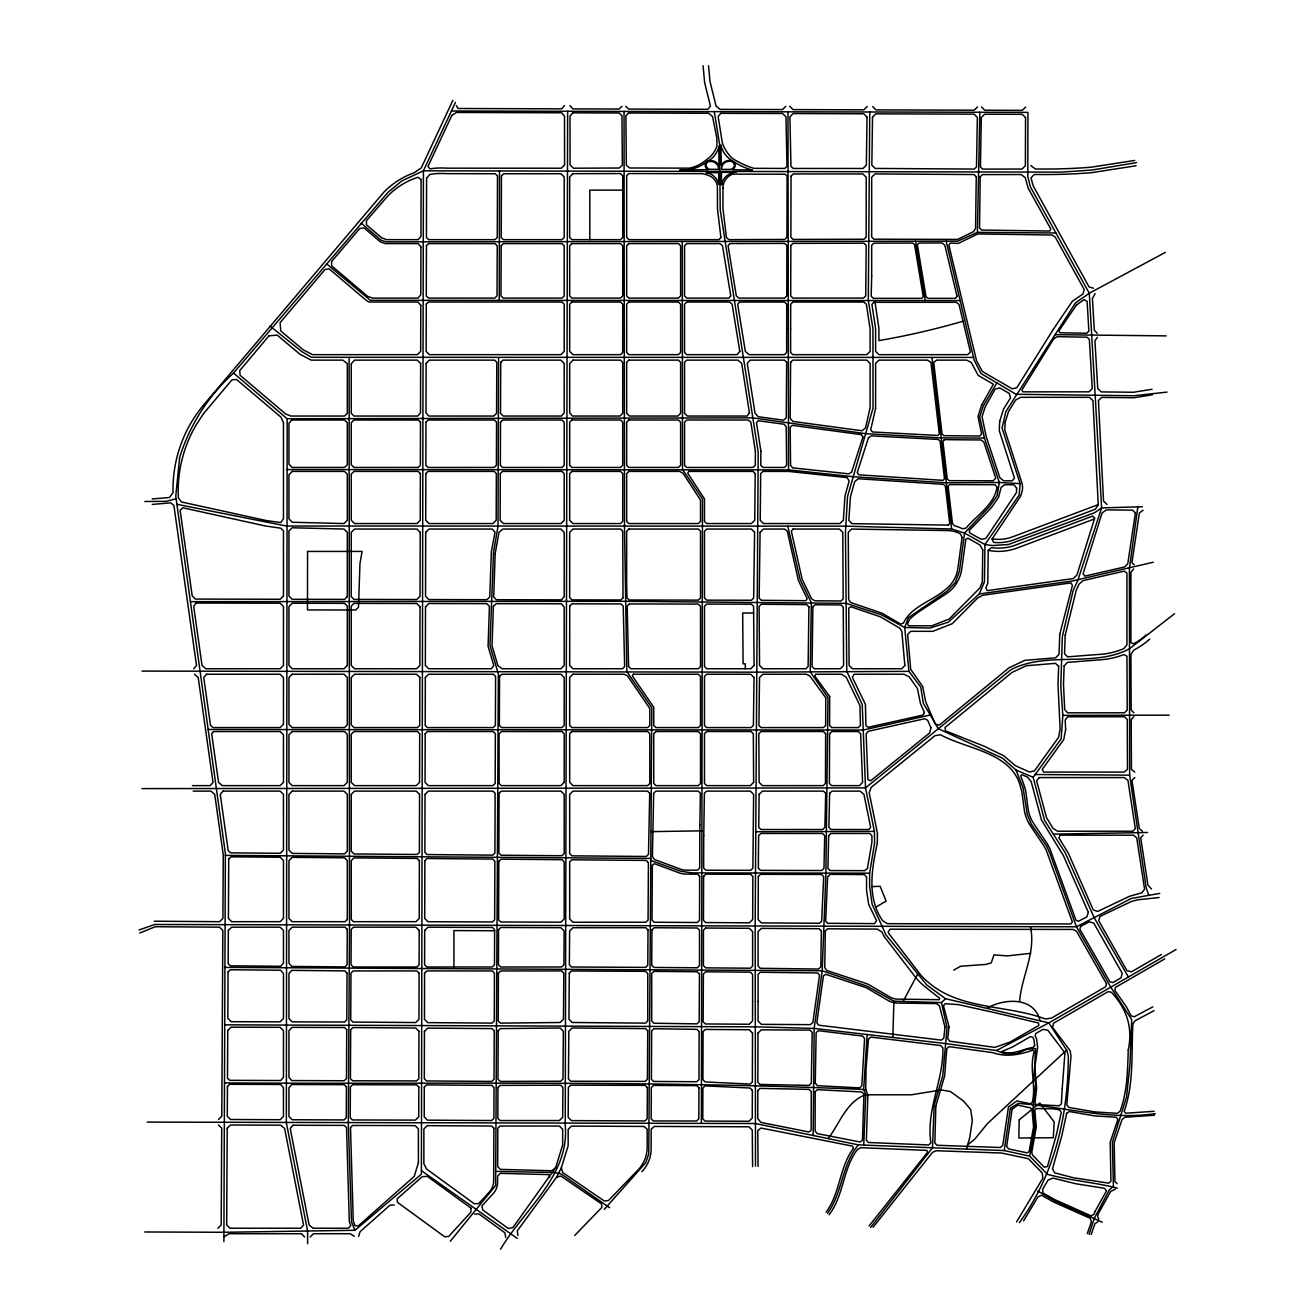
<?xml version="1.0" encoding="UTF-8"?>
<svg xmlns="http://www.w3.org/2000/svg" width="1315" height="1315" viewBox="0 0 1315 1315"><rect width="100%" height="100%" fill="white"/><g stroke="black" fill="none" stroke-linecap="round" stroke-linejoin="round"><path stroke-width="1.5" d="M682.288 241.5L682.518 469.422L702.489 499.075L701.372 1123.141M499.24 300.362L499.503 170.966M567.636 111.282L565.236 1125.393C569.855 1175.577 523.797 1209.718 500.522 1249.25M815.251 1083.396L816.155 1032.604L818.357 1030.681L862.607 1036.056L864.58 1038.505L861.835 1085.812L859.616 1087.883L817.388 1085.697L815.251 1082.968M223.879 1241.623L225.358 853.369L175.766 496.149L179.629 457.505A189.36 189.36 0 0 1 233.544 373.049L388.024 192.269L401.913 180.878L423.414 170.819L1061.205 172.117L1092.223 170.013L1136.538 162.6M233.544 373.049L287.163 418.745L286.358 1122.829L307.611 1231.004L307.611 1243.727M869.757 111.989L868.295 300.543L872.946 328.569L873.029 408.143L847.534 496.511L845.446 532.23L846.778 671.357L862.213 704.462L865.517 787.915L874.426 831.409L874.623 843.079L869.609 873.16L869.609 885.916L872.075 904.079L885.948 934.85L926.796 984.968L945.501 998.693L1048.811 1022.889L1066.975 1050.718L1068.306 1056.06C1068.24 1115.104 1054.696 1174.328 1019.388 1222.621M813.147 1135.486L814.149 1028.412L822.22 970.766L825.886 873.144L827.99 697.542L810.221 671.686L811.339 602.78L800.178 579.652L787.8 526.247M988.239 550.36L987.762 583.235L985.823 587.969L987.286 590.632L1073.221 578.584L1076.919 575.066L1094.705 518.11L1092.601 516.121L1015.87 544.969A49.362 49.362 0 0 1 991.395 547.615L988.239 550.36A52.649 52.649 0 0 0 1017.021 548.059L1094.442 518.948M865.714 1090.102L866.059 1068.191L868.492 1038.982L870.875 1037.075L940.882 1045.589L942.888 1048.039C943.644 1080.585 925.842 1109.827 930.905 1142.85L928.653 1144.954L868.492 1142.505L866.371 1140.236L867.851 1094.902L865.566 1089.33M361.231 223.238L381.169 240.234L386.331 241.845L957.78 241.187L977.39 232.344L979.823 112.252M451.407 111.002L1027.936 112.367L1027.788 176.358L1030.418 186.96L1089.297 293.229L1101.625 507.902L1077.741 580.572L1073.122 590.583L1062.339 636.624L1060.811 685.97L1062.832 715.36L1061.156 738.833L1033.163 777.313L1044.521 820.248L1065.298 852.942L1094.146 917.64L1128.385 977.012M892.836 1037.486L893.904 1001.192L866.947 986.118L822.22 970.766L224.914 967.413M863.758 1145.069L865.714 1094.787L863.676 1089.477L867.144 1034.511M1165.353 252.381L1089.297 293.229L1075.489 302.861L1005.86 411.546L1002.063 428.082L1020.144 483.591L1019.141 495.13L984.951 544.525L984.458 581.838L979.28 593.953L948.279 622.176L930.083 628.06L904.687 627.502L881.56 614.845L846.12 603.338L625.71 601.3L190.412 601.662M1137.837 506.883L1129.404 568.639L1129.651 775.16L1146.17 887.707L1148.833 895.351M147.214 1122.106L755.435 1123.52L858.366 1144.872L1004.233 1150.559L1010.347 1108.266L1018.221 1103.417C1063.966 1106.655 1109.005 1120.627 1155.277 1113.624M1019.552 1001.356C1021.706 975.977 1036.089 952.701 1030.434 926.664M1117.339 1188.152C1094.853 1182.267 1070.262 1180.656 1047.398 1174.295L1029.661 1156.132L1035.02 1126.659L1033.13 1105.899L1035.694 1083.05L1033.935 1078.349L1035.628 1048.515L1026.785 1049.337L1016.281 1053.841L1003.674 1053.463L996.458 1050.521L945.238 1043.518L814.149 1028.412L755.303 1026.834L224.701 1024.829M555.637 1167.671L562.672 1144.888L562.672 1129.322L559.385 1126.034L500.012 1126.034L497.81 1128.221L497.662 1166.586L500.39 1169.397L551.922 1170.728L555.637 1167.671L512.817 1227.717L508.198 1228.44L482.737 1209.899L481.931 1205.937L493.306 1193.494A16.454 16.454 0 0 0 497.596 1182.464L497.629 1176.021L500.374 1173.342L548.93 1174.607L549.719 1177.336M561.341 1167.802L568.162 1145.71L568.162 1129.355L571.45 1126.1L643.89 1126.429L647.177 1129.158L647.177 1147.173A32.908 32.908 0 0 1 637.939 1170.038L608.451 1200.546L604.275 1200.973L562.639 1172.487L561.341 1167.802L556.639 1177.155L517.239 1230.939L517.962 1235.541M1089.099 1234.374L1094.179 1218.578L1109.186 1190.174L1113.378 1186.13L1112.391 1142.16L1126.511 1097.121L1129.98 1064.213L1131.722 1019.635L1110.764 987.17L1076.443 926.779L1049.945 853.583L1046.658 846.071L1031.338 824.242L1027.229 814.363L1023.136 787.997L1016.002 770.015L1002.457 758.147L938.318 728.74L923.344 703.311L920.73 687.087L908.928 671.357L904.687 627.502L908.353 617.721L947.079 591.175L955.364 582.43L959.408 571.302L964.569 533.068L989.587 506.456L997.132 495.64L999.334 482.506L984.475 438.092L979.691 416.839L983.39 405.678L996.852 382.912M358.568 1236.396L360.146 1231.629L390.045 1205.132L394.319 1204.935M1087.291 1233.601L1091.384 1221.865L1090.283 1218.364L1053.233 1201.844L1041.562 1195.204L1037.946 1196.929L1023.58 1220.846M1091.154 1234.522L1094.869 1223.854L1097.943 1221.651M966.476 1149.096L969.697 1137.771L972.327 1120.627L970.667 1109.531L963.451 1100.984L950.367 1091.499L941.228 1089.938L911.443 1094.787L865.714 1094.787C846.761 1101.017 839.48 1123.783 828.203 1138.609M452.902 100.252L421.26 167.942L414.192 172.725A80.774 80.774 0 0 0 384.062 191.924L203.858 404.691A131.023 131.023 0 0 0 173.054 492.681L169.421 497.53L152.228 498.927M455.45 102.356L423.414 170.819L421.392 1174.164L354.935 1230.298L223.912 1232.286L144.765 1231.974M903.109 1001.455L917.607 974.185M1095.148 293.607L1092.436 298.472L1094.31 330.114L1097.236 333.402M1016.594 1221.849L1042.844 1178.207L1042.253 1173.013L1028.396 1158.712L1001.57 1153.025L936.05 1150.724L932.499 1152.367L873.111 1227.224M1053.249 329.408L1016.857 387.711L1012.271 388.846L982.321 371.455L976.552 360.737L948.838 245.05L950.531 243.028L958.421 243.39L977.752 233.955L1051.918 235.023L1055.172 236.979L1084.234 289.563L1082.935 294.018L1072.382 301.234L1053.381 329.227M827.562 1213.318C842.504 1192.886 841.699 1164.679 858.366 1144.872M826.05 1212.2C840.186 1193.428 839.266 1167.342 853.419 1148.34L852.531 1146.121L760.958 1128.023L757.752 1130.686L758.081 1166.405M829.091 1214.764C843.918 1195.664 842.668 1168.739 857.495 1149.409L860.947 1147.699L926.779 1150.362L927.617 1152.17L869.051 1226.007M1097.466 337.347L1094.918 340.634L1097.746 388.583L1101.23 391.903L1133.514 392.264L1152.072 389.256M870.661 1227.388L932.499 1147.765L934.176 1104.995L942.789 1075.539L947.047 1027.738L941.474 1002.589L945.501 998.693M1133.563 568.951L1130.9 572.321L1130.9 642.756L1133.678 643.742A59.438 59.438 0 0 0 1146.072 635.046M450.256 1241.294L495.64 1185.489L498.369 674.069L489.969 645.451L493.52 552.366L498.007 526.329L498.582 357.664M564.513 105.562L561.768 108.849L458.064 108.504L456.305 105.578M1143.064 835.173L1140.73 837.885L1147.962 885.225L1151.48 889.022M193.667 668.743L196.494 665.489L173.892 505.453L170.769 502.856L152.261 504.418M604.292 1209.356L645.78 1162.657L648.755 1153.797L651.829 707.782L626.828 671.571L624.51 527.512L624.033 111.413M948.246 525.096L949.709 523.485L945.354 486.106L943.513 484.364L858.268 478.726L854.651 481.717L850.46 496.791L848.816 520.329L851.873 523.649L947.836 525.096M574.688 1235.475L601.859 1207.367L601.497 1203.85L560.847 1176.054L556.639 1177.155M785.729 106.301L782.507 109.572L720.176 109.375L716.1 106.17L710.018 81.612L708.538 65.75M621.864 106.301L619.135 109.03L572.732 108.882L569.987 105.578M1133.925 716.757L1131.196 719.502L1131.442 769.357L1134.746 772.086M217.879 1228.276L221.183 1224.972L221.725 1128.254L218.454 1124.95M1025.601 107.074L1022.297 110.361L984.721 110.23L981.483 106.942M218.487 1119.459L221.791 1116.188L222.843 930.461L219.572 927.174L155.318 926.713L139.735 933.009M867.177 106.564L863.84 109.835L793.044 109.605L789.674 106.301M977.538 106.926L974.185 110.197L875.905 109.885L872.667 106.581M310.126 1237.004L313.48 1233.717L350.185 1233.717L354.36 1236.314M1134.812 777.576L1131.936 780.288L1139.3 828.516L1142.456 831.228M1066.597 1050.143L987.483 1123.569L974.957 1138.921L968.169 1144.445M1174.591 613.694L1129.059 649.035C1092.831 667.741 1047.513 650.991 1011.12 669.565L865.517 787.915L142.004 788.606M1143.08 510.236L1139.382 512.932L1131.936 562.672L1134.204 564.76M224.306 1236.708L228.958 1233.717L301.414 1233.717L304.653 1237.004M876.053 906.988L886.146 901.104L880.179 886.326L872.042 886.573M1161.375 954.509L1131.426 971.834L1126.955 970.618L1098.682 920.664L1100.047 916.391L1131.114 901.613L1137.36 899.838L1159.107 897.52M1164.778 958.882L1115.449 987.417L1114.824 990.31L1126.199 1006.517L1131.179 1015.887L1134.155 1016.791L1152.811 1006.879M1176.037 949.529L1048.811 1022.889L996.458 1050.521M953.72 970.141L960.673 966.246L985.625 964.437L991.231 962.909L993.992 954.854L1007.241 955.906L1030.746 953.326M1154.011 1010.709L1134.878 1020.867L1132.889 1024.089C1131.278 1053.151 1134.056 1083.445 1124.161 1111.307L1125.689 1113.23L1154.11 1111.29M1115.35 1189.138L1110.731 1191.406L1098.584 1213.186L1097.548 1216.161L1098.814 1219.136M1098.239 504.631L1012.78 536.767A40.584 40.584 0 0 1 992.184 538.871M987.203 1008.079C1004.89 998.2 1034.083 996.655 1040.165 1020.785M138.963 930.017L154.644 924.494L1076.443 926.779L1131.294 898.474L1159.764 893.395M176.128 498.681L166.578 501.327L144.831 501.492M1153.304 562.228L1071.955 581.049L979.28 593.953M930.247 715.031L863.232 730.039L208.165 729.513M1152.45 394.747L1133.925 397.755L1101.543 397.393L1098.419 400.648L1103.548 501.114L1107.016 504.434M1134.714 160.43L1091.154 167.186A557.856 557.856 0 0 1 1045.606 169.043L1035.415 169.043L1030.861 165.591M1136.045 165.772L1091.795 172.643A563.346 563.346 0 0 1 1045.606 174.533L1034.297 174.5L1030.993 177.804L1033.212 185.908L1089.05 286.933L1093.538 288.248M1167.03 392.1L1133.826 395.733L1016.068 394.286L980.924 373.493L974.185 360.162L946.175 241.187M1154.439 1115.235L1124.933 1117.24L1122.04 1119.492L1114.167 1142.85L1114.906 1181.445L1117.125 1183.714M1142.439 506.752L1101.625 507.902L1094.507 512.784L1008.441 544.492L992.365 545.561L984.951 544.525L964.569 533.068L951.649 529.008L845.792 526.148L286.358 526.016L176.9 504.303M474.518 1214.074L479.022 1213.975L504.96 1232.862L505.683 1237.448M1053.348 834.137L1147.601 832.494M650.974 831.639L702.095 830.833M1062.832 715.36L1169.167 715.163M755.615 831.738L874.426 831.409M973.527 357.417L311.556 357.302L301.842 351.631L270.068 326.071M287.163 418.745L752.591 417.858L865.664 433.671L940.882 437.879L984.475 438.092M622.718 190.133L589.81 190.133L589.81 239.659M960.164 300.593L370.419 300.313L326.613 263.855M788.622 471.411L762.897 471.411L760.678 473.597L760.218 520.263L763.473 523.551L839.808 523.551L843.326 520.28L845.019 495.887L849.128 481.109L847.287 477.641L788.425 471.395M753.659 613.004L742.679 613.004L743.09 663.796L745.26 663.796L745.26 668.743M142.004 671.094L756.339 672.162L908.928 671.357M192.434 785.63L210.186 785.63L213.014 782.376L198.203 677.488L194.439 674.233M193.19 791.12L210.959 791.12L214.707 794.375L223.271 854.98L222.909 918.396L219.605 921.684L154.282 921.223M869.609 873.16L691.887 872.881L680.693 871.22L650.777 860.421M286.785 469.57L788.54 469.882L853.254 476.704L946.356 482.802L999.334 482.506L1020.144 483.591M225.342 855.375L650.793 858.432M224.487 1082.902C437.566 1084.316 650.744 1080.24 863.676 1089.477M1166.142 335.884L1054.811 334.668M494.621 930.741L453.938 930.576L453.938 966.985M1035.201 774.519L1129.651 775.16M977.39 232.344L1055.929 233.002M495.706 1171.386L554.914 1172.503L561.308 1174.016L609.667 1207.729M893.904 1001.192L941.474 1002.589M1004.233 1150.559L1029.661 1156.132M1016.002 770.015L1033.163 777.313M1102.266 1222.227L1054.268 1200.579L1037.732 1190.995M421.392 1170.646L517.206 1238.385M625.809 106.318L628.57 109.063L707.93 109.326L710.445 106.137L704.643 82.681L703.065 65.766M1133.908 712.812L1131.163 710.067L1130.9 654.393L1133.777 650.087A77.733 77.733 0 0 0 1149.737 639.123M354.935 1230.298L351.516 1221.914L348.294 1122.583L349.494 924.971L349.116 357.384M915.569 241.237L925.267 300.576M714.292 111.627L719.584 144.206L720.209 209.775L758.196 452.081L755.172 925.974L755.5 1166.043M931.99 357.45L951.649 529.008M875.05 302.318L878.897 328.224L878.897 340.601A763.489 763.489 0 0 0 963.024 321.222M752.607 1166.602L752.262 1130.095L748.942 1126.791L654.426 1126.429L651.139 1129.158L651.139 1148.768A32.908 32.908 0 0 1 641.884 1171.649M787.964 111.791L788.54 469.882M307.562 551.429L307.48 609.913L355.642 610.012L358.485 607.283L359.965 563.625L362.085 551.429L307.562 551.429M470.934 1208.091L470.934 1212.134L448.777 1236.396L444.717 1236.807L397.344 1202.255L397.179 1198.82L422.23 1176.629L427.359 1176.383L470.934 1208.091M569.74 606.018L569.674 665.456L572.978 668.743L622.505 668.743L624.641 666.557L623.228 606.116L620.992 603.93L571.926 603.815L569.74 606.018M786.666 362.332L786.222 417.776L783.477 420.159L758.213 416.74L754.991 413.124L747.265 363.384L750.043 360.129L784.48 360.129L786.666 362.332M786.682 328.832L786.666 352.453L784.48 354.656L749.172 354.656L745.358 351.401L737.666 304.209L739.507 302.039L784.562 302.039L786.748 304.225L786.682 328.832M790.611 362.332L790.167 418.318L792.846 421.425L862.032 430.761L865.484 427.917L870.119 407.716L870.119 363.433L866.832 360.129L792.813 360.129L790.611 362.332M790.627 328.849L790.611 352.453L792.813 354.656L866.832 354.656L870.119 351.368L870.119 328.898L866.338 304.209L863.823 302.039L792.896 302.039L790.693 304.225L790.627 328.849M418.811 1087.061L418.729 1116.83L415.425 1120.117L352.404 1119.953L350.217 1117.75L350.382 1086.913L352.584 1084.727L416.608 1084.859L418.811 1087.061M418.943 1031.338L418.828 1078.727L416.625 1080.914L352.601 1080.782L350.431 1078.579L350.678 1029.727L352.88 1027.557L415.671 1028.018L418.943 1031.338M419.091 973.133L418.975 1019.273L415.671 1022.544L352.913 1022.067L350.727 1019.865L350.974 973.133L353.193 970.93L416.904 970.93L419.091 973.133M419.206 930.461L419.107 964.783L416.921 966.985L353.209 966.985L351.023 964.783L351.204 929.36L353.423 927.174L415.918 927.174L419.206 930.461M419.37 860.651L419.238 918.396L415.935 921.684L353.439 921.684L351.269 919.497L351.253 860.602L353.998 857.89L417.184 858.432L419.37 860.651M419.551 794.408L419.403 852.317L417.2 854.487L353.998 853.945L351.253 851.167L351.253 794.408L354.557 791.12L416.263 791.12L419.551 794.408M419.699 733.737L419.567 782.343L416.28 785.63L354.557 785.63L351.253 782.343L351.253 734.28L353.998 731.535L417.512 731.535L419.699 733.737M419.847 677.521L419.715 725.403L417.512 727.59L353.998 727.59L351.253 724.844L351.253 677.521L354.557 674.233L416.559 674.233L419.847 677.521M420.011 606.79L419.863 665.456L416.576 668.743L354.557 668.743L351.253 665.456L351.253 606.1L353.998 603.371L416.74 603.503L420.011 606.79M420.208 532.328L420.044 596.27L416.74 599.541L353.998 599.41L351.253 596.665L351.253 532.328L354.557 529.041L416.921 529.041L420.208 532.328M420.356 473.597L420.241 520.263L416.937 523.551L354.557 523.551L351.253 520.263L351.253 474.14L353.998 471.411L418.17 471.411L420.356 473.597M420.488 422.197L420.373 465.263L418.17 467.45L353.998 467.45L351.253 464.721L351.253 422.74L353.998 420.011L418.301 420.011L420.488 422.197M420.636 363.433L420.504 412.762L417.759 416.05L353.998 416.05L351.253 413.321L351.253 363.778L354.557 360.129L417.348 360.129L420.636 363.433M420.784 305.327L420.668 351.368L417.365 354.656L312.575 354.656L303.075 349.708L280.736 330.92L280.111 322.619L324.937 269.575L329.112 268.802L366.392 300.478A6.575 6.575 0 0 0 370.649 302.039L418.038 302.039L420.784 305.327M420.931 246.891L420.8 294.807L418.055 298.094L372.424 298.094L367.592 296.319L331.61 265.762L331.659 261.471L359.669 228.58L363.893 227.84L380.364 241.829L385.196 243.604L418.186 243.604L420.931 246.891M421.096 179.563L420.948 236.371L418.203 239.659L386.643 239.659L381.81 237.883L366.425 224.816L366.49 220.558L387.958 195.787A75.284 75.284 0 0 1 415.376 178.117L417.973 177.278L421.096 179.563M424.285 1087.094L424.219 1116.862L427.49 1120.166L491.695 1120.528L493.898 1118.342L494.013 1087.554L491.826 1085.352L426.487 1084.908L424.285 1087.094M424.433 1031.387L424.318 1078.76L426.504 1080.963L491.843 1081.407L494.046 1079.22L494.226 1030.812L492.04 1028.593L427.72 1028.116L424.433 1031.387M424.581 973.133L424.466 1019.322L427.737 1022.626L492.073 1023.119L494.276 1020.933L494.456 973.149L492.27 970.947L426.783 970.93L424.581 973.133M424.679 930.478L424.597 964.799L426.783 966.985L492.287 967.002L494.489 964.799L494.621 929.639L492.435 927.437L427.983 927.19L424.679 930.478M424.86 860.7L424.712 918.412L428 921.716L492.451 921.947L494.654 919.777L494.884 861.309L492.698 859.09L427.063 858.514L424.86 860.7M425.024 794.408L424.877 852.367L427.063 854.569L492.714 855.144L494.917 852.975L495.13 793.307L492.961 791.12L428.328 791.12L425.024 794.408M425.189 733.737L425.057 782.343L428.345 785.63L492.977 785.63L495.18 783.444L495.361 733.737L493.174 731.535L427.375 731.535L425.189 733.737M425.32 677.521L425.205 725.403L427.391 727.59L493.191 727.59L495.393 725.403L495.591 676.42L493.404 674.233L428.624 674.233L425.32 677.521M425.501 606.807L425.353 665.456L428.641 668.743L491.415 668.743L493.782 665.587L488.079 646.257L489.427 606.396L486.78 603.651L428.805 603.519L425.501 606.807M425.698 532.328L425.534 596.27L428.805 599.574L486.912 599.689L489.755 596.961L491.35 551.84L495.015 532.279L492.32 529.041L428.986 529.041L425.698 532.328M425.846 473.597L425.715 520.263L429.002 523.551L492.878 523.551L496.182 520.263L496.363 473.597L494.177 471.411L428.032 471.411L425.846 473.597M425.961 422.197L425.863 465.263L428.049 467.45L494.193 467.45L496.396 465.263L496.56 422.197L494.374 420.011L428.164 420.011L425.961 422.197M426.109 363.433L425.994 412.762L428.723 416.05L493.815 416.05L496.56 413.321L496.791 362.332L494.604 360.129L429.413 360.129L426.109 363.433M426.274 304.225L426.142 351.368L429.43 354.656L560.913 354.656L564.201 351.368L564.201 304.225L561.998 302.039L428.46 302.039L426.274 304.225M426.422 245.806L426.29 295.891L428.476 298.094L494.835 298.094L497.037 295.891L497.234 245.806L495.048 243.604L428.608 243.604L426.422 245.806M426.586 178.232L426.438 237.473L428.624 239.659L495.065 239.659L497.267 237.473L497.497 175.931L495.311 173.744L446.64 173.646A75.284 75.284 0 0 0 432.339 174.024L429.841 174.418L426.586 178.232M703.722 835.518L703.64 867.999L705.826 870.201L750.684 870.333L752.887 868.147L753.627 794.408L750.372 791.12L706.615 791.12L704.38 793.307L703.755 835.518M722.971 188.193L722.938 208.329L726.406 237.473L728.855 239.642L784.726 239.445L786.929 237.242L787.093 176.111L785.203 174.221L732.636 174.122A14.712 14.712 0 0 0 722.971 188.193M752.344 1090.332L752.262 1118.029L748.958 1121.301L704.971 1121.054L702.785 1118.851L702.884 1087.982L705.087 1085.878L750.158 1088.031L752.344 1090.332M752.509 1033.048L752.361 1081.998L750.158 1084.086L705.103 1081.933L702.917 1079.631L703.081 1031.618L705.284 1029.448L749.221 1029.744L752.509 1033.048M752.607 1001.52L752.542 1020.982L749.238 1024.254L705.317 1023.958L703.13 1021.755L703.41 973.971L705.629 971.801L750.405 972.163L752.607 974.366L752.607 1001.52M757.818 1090.53L757.736 1118.506L760.958 1122.435L809.004 1131.985L811.158 1130.21L811.273 1091.598L809.087 1089.362L760.021 1088.376L757.818 1090.53M757.999 1033.08L757.851 1082.196L760.037 1084.431L809.07 1085.417L811.289 1083.264L812.21 1032.357L810.056 1030.138L761.286 1029.809L757.999 1033.08M758.081 1001.52L758.032 1021.015L761.303 1024.336L810.369 1024.664L812.867 1022.511L819.541 975.171L817.651 972.968L760.284 972.262L758.081 974.415L758.081 1001.52M786.896 245.593L786.764 295.891L784.562 298.094L738.866 298.094L736.318 295.924L728.083 245.757L729.891 243.587L784.71 243.407L786.896 245.593M790.841 245.576L790.71 295.891L792.896 298.094L863.462 298.094L865.714 295.891L866.191 245.363L864.004 243.176L793.044 243.374L790.841 245.576M791.038 176.128L790.874 237.242L793.06 239.429L864.004 239.231L866.191 237.029L866.191 177.213L862.903 173.958L793.241 173.942L791.038 176.128M815.218 1091.729L815.103 1130.999L817.256 1133.612L860.191 1142.012L862.426 1140.236L863.922 1094.261L861.802 1091.96L817.42 1089.658L815.218 1091.729M493.865 1128.221L493.651 1180.919A16.454 16.454 0 0 1 489.361 1191.949L478.709 1203.603L474.205 1203.702L426.537 1169.002L423.874 1163.775L423.874 1128.928L427.161 1125.656L491.679 1126.018L493.865 1128.221M500.736 362.332L500.505 413.321L503.251 416.05L561.456 416.05L564.201 412.762L564.201 363.433L560.913 360.129L502.938 360.129L500.736 362.332M497.958 1087.571L497.843 1118.358L500.029 1120.544L559.352 1120.544L562.672 1117.257L562.902 1087.39L560.732 1085.204L500.16 1085.368L497.958 1087.571M498.188 1030.829L497.99 1079.237L500.177 1081.423L560.765 1081.242L562.984 1079.056L563.362 1031.239L560.091 1027.985L500.374 1028.609L498.188 1030.829M498.401 973.149L498.221 1020.966L500.407 1023.136L560.141 1022.495L563.445 1019.174L563.823 973.149L561.637 970.947L500.604 970.947L498.401 973.149M498.566 929.656L498.434 964.799L500.62 967.002L561.669 967.002L563.888 964.799L564.151 931.004L560.88 927.7L500.768 927.47L498.566 929.656M498.829 861.341L498.599 919.777L500.785 921.979L560.913 922.209L564.201 918.938L564.201 861.9L561.998 859.698L501.031 859.172L498.829 861.341M499.092 793.307L498.862 853.008L501.048 855.21L561.998 855.753L564.201 853.567L564.201 794.408L560.913 791.12L501.294 791.12L499.092 793.307M499.536 676.42L499.338 725.403L501.525 727.59L561.998 727.59L564.201 725.403L564.201 677.521L560.913 674.233L501.738 674.233L499.536 676.42M500.308 473.597L500.127 520.263L503.415 523.551L560.913 523.551L564.201 520.263L564.201 473.597L561.998 471.411L502.511 471.411L500.308 473.597M500.505 422.197L500.341 465.263L502.527 467.45L561.998 467.45L564.201 465.263L564.201 422.197L561.998 420.011L502.708 420.011L500.505 422.197M501.179 245.806L500.982 295.891L503.168 298.094L561.998 298.094L564.201 295.891L564.201 245.806L561.998 243.604L503.382 243.604L501.179 245.806M501.442 175.947L501.212 237.473L503.398 239.659L561.998 239.659L564.201 237.473L564.201 176.999L560.913 173.712L503.645 173.761L501.442 175.947M698.939 1087.867L698.824 1118.818L696.621 1121.005L653.308 1120.939L651.139 1118.736L651.32 1087.571L653.539 1085.401L696.753 1085.664L698.939 1087.867M699.136 1031.585L698.972 1079.533L696.769 1081.719L653.555 1081.456L651.385 1079.237L651.681 1030.878L653.884 1028.725L696.95 1029.349L699.136 1031.585M699.662 876.332L699.514 920.336L697.312 922.505L654.18 922.259L652.01 920.056L652.339 865.139L654.41 863.692L678.869 872.733A21.944 21.944 0 0 0 686.414 874.097L697.476 874.13L699.662 876.332M699.843 824.719L699.695 867.999L697.492 870.185L686.151 870.152A16.454 16.454 0 0 1 680.496 869.133L654.41 859.484L652.404 856.542L653.654 793.307L655.889 791.12L698.265 791.12L700.418 793.307L699.843 824.719M703.607 876.332L703.459 920.352L705.645 922.555L749.369 922.818L752.673 919.547L752.854 876.48L750.668 874.278L705.81 874.146L703.607 876.332M758.328 876.497L758.147 919.58L761.434 922.9L819.393 923.261L821.678 921.075L823.683 876.678L821.596 874.475L760.53 874.311L758.328 876.497M758.426 853.682L758.361 868.163L760.547 870.366L821.727 870.53L823.963 868.344L824.719 835.65L822.565 833.463L760.859 833.463L758.64 835.65L758.426 853.682M825.639 733.737L825.458 783.444L823.256 785.63L762.421 785.63L759.117 782.343L758.804 733.737L760.99 731.535L823.453 731.535L825.639 733.737M825.754 697.838L825.656 725.403L823.453 727.59L761.04 727.59L758.887 725.403L759.528 677.521L762.864 674.233L806.407 674.233L809.892 676.009L825.754 697.838M829.584 733.737L829.403 783.444L831.59 785.63L859.468 785.63L862.574 782.343L860.635 733.737L858.399 731.535L831.787 731.535L829.584 733.737M829.699 696.556L829.601 725.403L831.787 727.59L858.3 727.59L860.437 725.403L859.961 705.662L846.202 677.192L841.485 674.233L815.678 674.233L814.774 676.009L829.699 696.556M1025.552 117.61L1025.371 165.756L1022.084 169.043L982.584 169.109L980.431 166.906L981.302 117.462L984.656 114.191L1022.281 114.306L1025.552 117.61M227.216 1128.27L226.673 1224.939L229.944 1228.226L300.888 1228.226L303.535 1225.005L284.632 1128.451L280.703 1125.196L230.52 1124.999L227.216 1128.27M227.446 1086.469L227.281 1116.205L230.552 1119.509L280.161 1119.723L283.465 1116.435L283.465 1087.768L280.72 1084.481L229.648 1084.283L227.446 1086.469M227.758 1030.45L227.495 1078.136L229.681 1080.338L280.72 1080.519L283.465 1077.248L283.465 1030.615L280.161 1027.311L231.078 1027.163L227.758 1030.45M228.087 971.916L227.824 1018.385L231.111 1021.689L280.161 1021.837L283.465 1018.55L283.465 973.56L280.72 970.256L230.306 969.747L228.087 971.916M228.333 930.461L228.136 963.583L230.322 965.802L280.72 966.295L283.465 963.04L283.465 930.461L280.161 927.174L231.637 927.174L228.333 930.461M228.728 858.991L228.399 918.396L231.67 921.684L280.161 921.684L283.465 918.396L283.465 860.569L280.161 857.249L230.93 856.821L228.728 858.991M346.437 1086.897L346.272 1117.734L344.07 1119.92L292.226 1119.755L288.938 1116.451L288.938 1087.801L291.683 1084.513L344.251 1084.694L346.437 1086.897M346.733 1029.711L346.47 1078.563L344.267 1080.749L291.683 1080.568L288.938 1077.264L288.938 1030.631L292.226 1027.344L344.546 1027.508L346.733 1029.711M347.029 973.1L346.782 1019.832L344.579 1022.018L292.226 1021.87L288.938 1018.566L288.938 973.626L291.683 970.355L344.842 970.897L347.029 973.1M347.259 929.36L347.078 964.766L344.875 966.936L291.683 966.41L288.938 963.09L288.938 930.461L292.226 927.174L345.072 927.174L347.259 929.36M647.999 929.919L647.785 965.21L645.583 967.396L571.548 967.018L569.362 964.816L569.625 931.02L572.946 927.716L645.813 927.716L647.999 929.919M648.41 862.64L648.065 920.04L645.846 922.242L572.978 922.242L569.674 918.955L569.674 861.95L571.877 859.78L646.224 860.421L648.41 862.64M647.375 1087.554L647.177 1118.736L644.975 1120.939L571.417 1120.61L568.162 1117.29L568.392 1087.373L570.611 1085.187L645.205 1085.368L647.375 1087.554M647.736 1030.845L647.424 1079.22L645.221 1081.407L570.644 1081.242L568.458 1079.04L568.836 1031.239L572.156 1027.968L645.55 1028.626L647.736 1030.845M651.944 929.919L651.73 965.243L653.917 967.445L697.312 967.791L699.498 965.605L699.498 930.198L697.312 927.995L654.147 927.749L651.944 929.919M699.465 973.955L699.186 1021.706L696.983 1023.875L653.917 1023.234L651.714 1021.015L651.714 973.577L653.917 971.391L697.295 971.736L699.465 973.955M569.296 973.149L568.935 1019.174L572.206 1022.495L645.566 1023.136L647.769 1020.966L647.769 973.544L645.566 971.341L571.515 970.98L569.296 973.149M755.188 473.597L754.744 520.263L751.407 523.551L706.665 523.551L704.478 521.365L704.478 498.862L687.696 473.236L688.698 471.411L753.018 471.411L755.188 473.597M755.418 451.538L755.27 465.263L753.068 467.45L686.759 467.45L684.556 465.263L684.556 422.197L686.759 420.011L748.317 420.011L750.849 422.164L755.418 451.538M760.892 451.144L760.76 465.263L762.93 467.45L784.43 467.45L786.617 465.263L786.206 426.701L784.019 424.219L758.295 420.734L756.47 422.608L760.892 451.144M759.117 794.408L758.739 827.316L760.892 829.518L822.664 829.518L824.899 827.316L825.688 793.307L823.552 791.12L762.437 791.12L759.117 794.408M808.906 606.872L808.133 666.557L805.914 668.743L762.864 668.743L759.56 665.456L759.084 606.429L761.254 604.243L806.736 604.653L808.906 606.872M812.851 606.905L812.095 666.557L814.248 668.743L840.334 668.743L843.605 665.456L843.244 607.168L841.025 604.966L815.07 604.736L812.851 606.905M754.596 532.328L753.659 598.062L751.44 600.248L706.665 600.15L704.478 597.963L704.478 531.227L706.665 529.041L751.358 529.041L754.596 532.328M754.037 677.521L753.396 725.403L751.177 727.59L706.665 727.59L704.478 725.403L704.478 676.42L706.665 674.233L750.799 674.233L754.037 677.521M760.086 532.328L759.149 598.095L761.303 600.298L805.947 600.692L807.196 598.736L798.386 580.49L787.29 531.178L784.611 529.041L763.423 529.041L760.086 532.328M867.029 117.084L866.355 165.148L863.018 168.468L793.192 168.452L790.956 166.249L789.904 116.838L793.126 113.55L863.791 113.78L867.029 117.084M872.519 117.101L871.845 165.131L875.083 168.435L974.251 169.076L976.486 166.89L977.357 117.446L974.119 114.142L875.856 113.83L872.519 117.101M976.256 176.752L975.566 228.448L973.577 231.604L957.599 239.412L873.867 239.199L871.681 237.012L871.681 177.196L874.968 173.925L974.086 174.55L976.256 176.752M980.201 176.769L979.527 227.84L981.697 230.059L1049.715 231.046L1050.849 229.155L1028.1 187.996L1025.289 177.706L1021.13 174.533L982.42 174.583L980.201 176.769M982.749 549.933L982.305 582.118L979.905 587.92L949.151 619.036L931.809 625.825L908.698 625.825L907.465 623.852L909.701 619.283A72.703 72.703 0 0 1 920.056 610.933L947.293 593.098A35.752 35.752 0 0 0 961.758 568.984L965.818 539.298L968.021 538.213L979.938 545.002L982.749 549.933M821.365 930.954L820.823 966.87L818.587 969.04L760.284 968.3L758.081 966.081L758.081 931.645L761.369 928.374L819.196 928.735L821.365 930.954M825.31 930.971L824.752 967.626L826.806 970.486L865.796 983.357A21.944 21.944 0 0 1 869.725 985.149L889.713 996.885A16.454 16.454 0 0 0 897.816 999.137L939.305 999.679L939.781 998.348L925.267 986.908A60.326 60.326 0 0 1 913.991 975.253L884.206 936.609L882.036 932.105L877.319 929.113L827.546 928.801L825.31 930.971M1019.191 1119.821L1018.862 1138.034L1053.315 1137.705L1054.186 1121.909L1039.82 1103.038L1019.191 1119.821M649.709 793.307L648.492 854.306L646.257 856.476L571.877 855.835L569.674 853.616L569.674 794.408L572.978 791.12L647.555 791.12L649.709 793.307M828.664 835.65L827.908 868.36L830.061 870.563L864.826 870.661L867.39 868.508L871.894 842.52L871.894 835.65L869.692 833.463L830.916 833.463L828.664 835.65M829.634 793.307L828.861 827.316L830.998 829.518L868.886 829.518L870.645 827.365L863.955 794.342L860.01 791.12L831.885 791.12L829.634 793.307M871.681 276.183L871.188 296.171L873.324 298.357L921.864 298.357L923.245 296.746L914.582 244.672L912.676 243.045L873.867 243.143L871.681 245.346L871.681 276.183M1128.254 1049.912C1127.547 1070.558 1127.415 1091.828 1119.986 1111.389L1117.158 1113.345L1094.853 1111.931L1068.832 1107.411L1066.794 1104.863L1071.018 1056.093L1070.131 1050.701L1052.658 1027.525L1053.529 1023.251L1108.233 991.592L1111.389 992.299C1126.758 1008.802 1133.02 1027.459 1128.254 1049.912M935.836 1105.915L934.85 1142.998L936.987 1145.266L1000.32 1147.502L1002.819 1145.398L1008.457 1107.016L1016.906 1100.918L1030.401 1103.778L1032.209 1102.48C1036.582 1085.483 1028.774 1068.553 1034.297 1051.573L1032.9 1050.143C1020.128 1054.531 1006.55 1057.572 992.907 1052.658L949.167 1046.641L946.816 1048.532L944.614 1076.097L935.836 1105.915M493.388 606.396L492.04 645.747L497.892 665.587L502.116 668.743L560.913 668.743L564.201 665.456L564.201 607.103L561.456 603.799L496.215 603.667L493.388 606.396M495.18 553.533L493.7 596.961L496.347 599.722L561.456 599.854L564.201 596.566L564.201 532.328L560.913 529.041L502.922 529.041L499.026 532.279L495.18 553.533M1058.624 666.36L1058 684.425L1060.137 729.2L1058.591 737.288L1034.527 770.771L1029.612 772.086L1015.41 765.692L1003.871 755.862L984.179 746.246L945.485 730.844L944.975 727.557L1012.024 672.425L1026.308 665.719L1055.468 663.352L1058.624 666.36M1059.726 634.471L1059.052 654.262L1055.649 657.829L1024.878 660.344L1009.065 667.757L939.206 725.173L935.343 724.22L925.678 701.668L922.62 686.381L910.703 669.384L907.629 634.586L910.621 631.315L932.845 631.315L952.224 623.721L977.686 597.98L982.716 595.251L1071.051 582.874L1072.399 585.487L1059.726 634.471M1064.131 665.916L1063.49 684.392L1064.69 709.525L1067.583 712.812L1124.489 712.812L1127.218 710.067L1126.955 656.185L1123.848 654.574A78.374 78.374 0 0 1 1101.378 659.719L1067.517 662.365L1064.131 665.916M1065.199 635.227L1064.542 653.818L1067.714 656.843L1098.37 654.459A71.733 71.733 0 0 0 1123.865 648.591L1126.955 644.712L1126.955 573.225L1124.276 571.105L1083.05 580.589L1079.023 584.205L1076.212 590.353L1065.199 635.227M1016.627 488.079L1016.429 492.648L985.938 538.328L981.746 539.331A43.872 43.872 0 0 1 976.782 536.898L969.632 532.822L969.286 530.438L991.411 507.606L998.562 497.333L1001.142 487.388L1004.578 484.742L1014.029 484.775L1016.627 488.079M827.645 876.694L825.639 921.108L827.727 923.311L874.672 923.607L876.546 920.664L868.673 904.309L866.569 890.518L866.536 876.809L864.333 874.607L830.094 874.343L827.645 876.694M999.696 421.392L999.268 430.597L1014.49 478.249L1012.106 480.83L1003.608 480.797L999.827 477.657L986.217 436.613L982.058 416.674L985.264 406.647L995.176 389.076L999.647 387.859L1009.361 393.497L1010.479 397.952L1003.509 409.146L999.696 421.392M1005.153 422.345L1004.791 429.906L1021.64 482.112A16.454 16.454 0 0 1 1021.64 492.994L1020.391 496.577L992.003 539.117L993.565 542.372A43.872 43.872 0 0 0 1013.931 539.84L1095.329 509.234L1098.255 504.796L1092.929 400.598L1089.461 397.311L1020.621 397.311L1015.591 400.105L1008.539 411.447L1005.153 422.345M1062.241 1088.36L1061.353 1103.943L1059.052 1105.767L1036.368 1104.616L1034.921 1102.956L1036.647 1088.475L1034.872 1067.238L1037.634 1047.578L1036.582 1038.702L1035.069 1035.825L1035.727 1033.541L1043.042 1029.316L1047.874 1030.286L1064.936 1052.92L1062.241 1088.36M944.992 1027.114L943.808 1038.209L941.392 1040.132L818.686 1025.19L816.812 1022.758L823.437 975.812L825.836 974.316L864.645 987.138A16.454 16.454 0 0 1 867.588 988.486L887.362 1000.074A21.944 21.944 0 0 0 898.178 1003.098L936.642 1003.592L939.403 1005.745L944.992 1027.114M949.003 1026.801L947.737 1038.702L949.677 1041.184L994.814 1047.381L1010.019 1042.088L1038.85 1025.404L1038.505 1022.988L995.965 1012.912L958.01 1004.578L945.123 1003.69L943.496 1005.794L949.003 1026.801M962.07 537.506L957.846 568.458A31.807 31.807 0 0 1 945.058 589.843C931.875 601.218 911.114 606.429 903.405 623.178L900.545 624.033L882.036 613.201L850.772 602.549L848.668 599.64L848.257 532.378L851.594 529.057L947.77 530.57A27.418 27.418 0 0 1 960.525 533.956L962.07 537.506M1012.123 1109.235L1006.682 1146.269L1008.523 1148.899L1027.179 1152.844L1029.135 1151.578L1033.541 1126.856L1032.045 1109.761L1030.303 1107.789L1017.794 1105.142L1012.123 1109.235M1135.404 512.883L1127.793 563.625L1124.72 566.946L1084.809 576.134L1083.116 573.619L1102.036 513.014L1106.31 509.908L1132.511 510.154L1135.404 512.883M1036.302 1126.955L1031.765 1152.351L1032.571 1155.145L1044.291 1167.243L1047.48 1166.438L1056.487 1134.483L1061.271 1112.375L1059.561 1109.86L1052.904 1108.742L1036.335 1108.561L1034.839 1110.189L1036.302 1126.955M877.368 842.997C871.861 868.558 866.601 897.619 882.644 920.714L887.362 923.689L1070.936 923.952L1072.366 921.897L1046.576 851.117A31.807 31.807 0 0 0 1043.452 845.216L1030.5 825.886A39.483 39.483 0 0 1 1024.155 809.037L1022.133 793.718A31.807 31.807 0 0 0 1020.637 787.488C1012.534 752.295 966.903 749.287 940.587 734.806L934.981 735.66L871.122 787.455L869.215 792.748L877.368 832.937L877.368 842.997M1065.643 729.595L1063.753 739.507L1042.253 769.423L1043.633 772.086L1124.21 772.086L1127.481 769.357L1127.251 719.502L1124.506 716.757L1067.78 716.757L1065.183 720.045L1065.643 729.595M1066.679 1113.279L1061.813 1135.815L1052.493 1168.871L1054.778 1172.881L1073.237 1177.73L1108.808 1183.155L1110.945 1181.149L1110.205 1142.242L1117.882 1119.459L1116.402 1117.257L1094.392 1115.86L1069.309 1111.504L1066.679 1113.279M875.609 408.324L870.711 429.709L872.404 431.961L937.825 435.462L939.272 433.917L930.938 362.315L927.387 360.129L878.897 360.129L875.609 363.433L875.609 408.324M930.921 727.82L929.656 732.915L870.645 780.781L867.916 779.565L866.125 733.984L868.212 731.304L924.675 718.746L927.683 720.275L930.921 727.82M1080.601 926.385L1079.894 929.228L1109.909 981.763L1112.901 982.568L1120.988 977.883L1122.221 973.363L1093.801 923.146L1089.264 921.815L1080.601 926.385M997.066 487.388C993.943 505.141 976.798 515.151 965.95 528.17L962.448 528.762A32.908 32.908 0 0 0 954.805 525.951L952.487 523.682L948.131 486.238L949.578 484.61L995.011 484.725L997.066 487.388M1106.49 983.735L1105.685 986.743L1051.458 1018.106L1045.409 1018.993C1007.602 1004.726 960.772 1010.101 928.653 982.601A54.836 54.836 0 0 1 918.412 971.999L888.825 933.551L888.151 932.138L890.008 929.195L1073.27 929.442L1076.558 931.349L1106.49 983.735M418.4 1162.789L414.258 1176.366L358.239 1225.991L354.886 1225.58L353.258 1220.78L350.497 1127.612L352.584 1125.443L415.096 1125.607L418.4 1128.895L418.4 1162.789M981.631 405.053L977.982 416.461L981.615 433.901L979.872 436.021L943.891 435.692L942.05 434.049L933.699 362.315L936.74 360.129L966.706 360.129L971.308 362.546L978.229 375.433L993.384 384.227L981.631 405.053M862.936 437.04L851.676 471.986L848.816 473.844L792.764 467.893L790.562 465.461L790.167 427.227L792.32 425.337L861.424 434.657L862.936 437.04M868.442 437.829L857.249 472.578L858.761 474.814L943.052 480.37L944.499 478.841L940.11 441.166L938.285 439.44L871.303 435.857L868.442 437.829M1088.376 912.38L1086.864 916.884L1078.645 921.223L1075.949 920.171L1050.258 849.704A35.752 35.752 0 0 0 1046.74 843.014L1033.787 823.683A35.538 35.538 0 0 1 1028.067 808.528L1026.045 793.192A35.752 35.752 0 0 0 1024.369 786.189L1020.752 775.866L1022.034 774.699L1027.574 777.181L1031.223 781.768L1041.496 820.018L1063.441 855.687L1088.376 912.38M1094.968 1211.559L1094.064 1214.189L1091.154 1215.865L1054.4 1199.477L1042.91 1192.952L1042.713 1189.039L1048.121 1180.065L1053.003 1178.076L1075.703 1183.747L1104.518 1188.3L1106.457 1190.963L1094.968 1211.559M1060.005 835.173L1058.986 837.967L1068.322 853.172L1093.275 909.898L1097.647 911.459L1129.601 896.255L1141.831 892.803L1144.576 889.203L1136.735 837.885L1133.579 835.173L1060.005 835.173M451.801 115.424L428.032 166.364L429.906 168.879L433.572 168.369A80.774 80.774 0 0 1 447.018 168.172L561.291 168.221L564.579 164.934L564.513 116.098L561.768 112.794L456.486 112.449L451.801 115.424M924.379 712.549L923.097 715.048L868.114 727.294L865.927 725.568L865.418 704.347L852.301 677.192L854.158 674.233L904.112 674.233L909.29 676.929L917.459 688.6L920.401 703.295L924.379 712.549M633.386 674.233L632.416 676.041L653.752 707.256L653.752 725.403L655.955 727.59L698.331 727.59L700.517 725.403L700.517 676.42L698.331 674.233L633.386 674.233M1053.923 338.514L1021.903 389.98L1022.939 391.837L1089.149 391.837L1092.239 388.55L1089.362 339.418L1087.028 337.182L1057.276 336.689L1053.923 338.514M203.595 413.535L196.691 424.055A129.84 129.84 0 0 0 178.396 497.99L181.503 501.985L266.288 520.559L280.785 522.581L283.465 518.702L283.465 422.592L280.95 417.167L236.568 379.476L231.933 379.854L203.595 413.535M1076.443 305.014L1058.854 330.92L1059.824 332.777L1086.798 333.237L1088.869 331.084L1087.127 301.365L1084.037 299.656L1076.443 305.014M749.386 412.811L747.15 416.05L687.301 416.05L684.556 413.321L684.556 362.332L686.759 360.129L737.912 360.129L741.709 363.384L749.386 412.811M195.951 603.043L193.683 606.281L202.033 665.489L205.798 668.743L280.161 668.743L283.465 665.456L283.465 606.511L280.161 603.207L195.951 603.043M1034.626 1045.507L1033.179 1047.348C1022.61 1048.959 1013.027 1055.616 1001.652 1051.589L1012.32 1047.085L1030.5 1036.565L1032.686 1037.206L1033.919 1039.524L1034.626 1045.507M957.041 296.237L955.364 298.357L927.93 298.357L926.023 296.746L917.36 244.656L918.741 243.028L942.099 242.963L944.795 245.1L957.041 296.237M793.044 529.041L791.334 531.178L802.134 579.192L811.602 598.785L814.741 600.774L841.008 601.004L843.178 598.835L842.767 532.328L839.447 529.041L793.044 529.041M1039.261 777.576L1036.614 780.798L1046.526 817.716L1053.101 828.417L1057.572 831.228L1132.988 831.228L1135.305 828.516L1127.941 780.288L1124.243 777.576L1039.261 777.576M720.784 113.32L718.138 116.542L722.362 143.006A39.171 39.171 0 0 0 732.241 158.293A89.288 89.288 0 0 0 753.758 168.336L784.858 168.435L786.995 166.249L785.959 116.821L782.589 113.517L720.784 113.32M292.883 1125.245L290.221 1128.467L309.124 1225.005L313.052 1228.226L348.327 1228.226L350.743 1225.629L349.297 1221.388L346.535 1127.612L344.251 1125.41L292.883 1125.245M291.683 420.011L288.938 423.298L288.938 464.162L292.226 467.45L344.563 467.45L347.308 464.721L347.308 422.74L344.563 420.011L291.683 420.011M572.748 112.827L570.003 116.115L570.069 164.917L573.356 168.205L619.118 168.024L622.373 165.263L621.946 115.736L619.184 112.991L572.748 112.827M269 335.835L239.708 370.633L240.103 375.268L285.602 413.929L290.862 416.05L344.563 416.05L347.308 413.321L347.308 363.597L342.853 360.129L311.228 360.129L300.001 354.294L277.202 335.111L269 335.835M730.762 295.924L728.921 298.094L686.759 298.094L684.556 295.891L684.556 245.806L686.759 243.604L719.946 243.604L722.51 245.774L730.762 295.924M739.803 351.401L737.041 354.656L686.759 354.656L684.556 352.453L684.556 304.225L686.759 302.039L729.562 302.039L732.11 304.209L739.803 351.401M873.801 302.318L871.927 304.472L875.609 328.471L875.609 351.368L878.897 354.656L967.741 354.656L970.404 351.993L959.013 304.439L956.301 302.318L873.801 302.318M206.57 674.233L203.743 677.488L210.499 725.42L213.014 727.59L280.161 727.59L283.465 724.302L283.465 677.521L280.161 674.233L206.57 674.233M213.556 731.535L211.682 733.721L218.553 782.376L222.301 785.63L280.161 785.63L283.465 782.343L283.465 734.838L280.161 731.535L213.556 731.535M223.073 791.12L220.246 794.375L228.202 850.673L230.7 852.86L280.161 853.303L283.465 850.032L283.465 794.408L280.161 791.12L223.073 791.12M720.883 237.473L718.96 239.659L628.866 239.659L626.663 237.473L626.663 175.75L628.866 173.547L702.67 173.679A39.269 39.269 0 0 1 708.834 175.569A12.969 12.969 0 0 1 717.415 188.127L717.464 208.658L720.883 237.473M944.351 439.637L942.888 441.265L947.293 479.022L949.118 480.665L993.22 480.78L995.751 478.15L983.867 442.087L980.99 439.983L944.351 439.637M904.852 665.472L901.843 668.743L852.399 668.743L849.095 665.456L848.734 608.204L850.789 606.725L880.376 616.801L899.756 628.143L901.843 631.447L904.852 665.472M623.031 597.783L620.894 599.969L571.877 599.87L569.674 597.668L569.674 532.328L572.978 529.041L620.532 529.041L622.718 531.227L623.031 597.783M629.326 603.947L627.173 606.133L628.603 666.557L630.838 668.743L698.331 668.743L700.517 666.557L700.517 606.281L698.331 604.078L629.326 603.947M628.603 113.008L625.891 115.753L626.335 165.246L629.638 167.975L689.537 168.156A37.987 37.987 0 0 0 706.763 159.493A26.185 26.185 0 0 0 716.938 145.981L716.807 137.911L712.533 116.509L708.604 113.271L628.603 113.008M754.07 665.456L750.799 668.743L706.665 668.743L704.478 666.557L704.478 606.297L706.665 604.095L751.391 604.193L753.594 606.396L754.07 665.456M753.627 782.343L750.355 785.63L706.665 785.63L704.478 783.444L704.478 733.737L706.665 731.535L751.112 731.535L753.331 733.737L753.627 782.343M572.978 173.679L569.674 176.983L569.674 237.473L571.877 239.659L620.532 239.659L622.718 237.473L622.718 175.766L620.532 173.564L572.978 173.679M292.226 471.411L288.938 474.699L288.938 518.768L292.226 522.269L344.02 523.551L347.308 520.263L347.308 474.14L344.563 471.411L292.226 471.411M571.877 243.604L569.674 245.806L569.674 295.891L571.877 298.094L620.532 298.094L622.718 295.891L622.718 245.806L620.532 243.604L571.877 243.604M628.866 243.604L626.663 245.806L626.663 295.891L628.866 298.094L678.425 298.094L680.611 295.891L680.611 245.806L678.425 243.604L628.866 243.604M571.877 302.039L569.674 304.225L569.674 351.368L572.978 354.656L620.532 354.656L622.718 352.453L622.718 304.225L620.532 302.039L571.877 302.039M628.866 302.039L626.663 304.225L626.663 352.453L628.866 354.656L678.425 354.656L680.611 352.453L680.611 304.225L678.425 302.039L628.866 302.039M572.978 360.129L569.674 363.433L569.674 412.762L572.42 416.05L619.973 416.05L622.718 413.321L622.718 362.332L620.532 360.129L572.978 360.129M292.226 674.233L288.938 677.521L288.938 724.302L292.226 727.59L344.563 727.59L347.308 724.844L347.308 677.521L344.02 674.233L292.226 674.233M628.866 360.129L626.663 362.332L626.663 413.321L629.408 416.05L677.866 416.05L680.611 413.321L680.611 362.332L678.425 360.129L628.866 360.129M571.877 420.011L569.674 422.197L569.674 465.263L571.877 467.45L620.532 467.45L622.718 465.263L622.718 422.197L620.532 420.011L571.877 420.011M347.308 665.456L344.02 668.743L292.226 668.743L288.938 665.456L288.938 606.527L292.226 603.24L344.563 603.338L347.308 606.1L347.308 665.456M292.226 731.535L288.938 734.838L288.938 782.343L292.226 785.63L344.02 785.63L347.308 782.343L347.308 734.28L344.563 731.535L292.226 731.535M571.877 471.411L569.674 473.597L569.674 520.263L572.978 523.551L620.532 523.551L622.718 521.365L622.718 473.597L620.532 471.411L571.877 471.411M628.866 420.011L626.663 422.197L626.663 465.263L628.866 467.45L678.425 467.45L680.611 465.263L680.611 422.197L678.425 420.011L628.866 420.011M292.226 791.12L288.938 794.408L288.938 850.082L292.226 853.402L344.563 853.862L347.308 851.134L347.308 794.408L344.02 791.12L292.226 791.12M628.866 471.411L626.663 473.597L626.663 521.365L628.866 523.551L698.331 523.551L700.517 521.365L700.517 500.045L682.978 473.236L679.592 471.411L628.866 471.411M628.866 529.041L626.663 531.227L626.663 584.386L626.992 597.799L629.228 599.985L698.331 600.133L700.517 597.947L700.517 531.227L698.331 529.041L628.866 529.041M572.978 674.233L569.674 677.521L569.674 725.403L571.877 727.59L647.621 727.59L649.807 725.403L649.807 708.489L627.633 676.041L624.214 674.233L572.978 674.233M571.877 731.535L569.674 733.737L569.674 782.343L572.978 785.63L647.621 785.63L649.807 783.444L649.807 733.737L647.621 731.535L571.877 731.535M564.201 782.343L560.913 785.63L501.311 785.63L499.125 783.444L499.059 733.984L501.508 731.535L561.998 731.535L564.201 733.737L564.201 782.343M655.955 731.535L653.752 733.737L653.752 783.444L655.955 785.63L698.331 785.63L700.517 783.444L700.517 733.737L698.331 731.535L655.955 731.535M283.465 595.974L280.161 599.262L195.409 599.081L192.204 595.827L180.122 510.319L182.867 507.787L265.531 526L280.785 528.186L283.465 530.898L283.465 595.974M347.308 596.665L344.563 599.393L292.226 599.295L288.938 595.991L288.938 530.849L292.226 527.775L344.02 529.041L347.308 532.328L347.308 596.665M347.308 919.497L345.105 921.684L292.226 921.684L288.938 918.396L288.938 860.618L292.226 857.347L344.563 857.807L347.308 860.569L347.308 919.497M705.645 928.045L703.443 930.231L703.443 965.637L705.645 967.856L750.405 968.202L752.607 966.032L752.607 931.612L749.303 928.308L705.645 928.045M707.963 169.651L679.74 170.013A39.762 39.762 0 0 0 707.24 161.498A22.651 22.651 0 0 0 718.927 146.425L719.042 165.394A9.221 9.221 0 0 0 711.004 160.66A4.767 4.767 0 0 0 707.963 169.651M736.005 172.183L721.409 172.347L721.491 184.955A15.435 15.435 0 0 1 736.005 172.183M718.713 172.66L706.007 172.577A15.057 15.057 0 0 1 718.713 184.527L718.713 172.66M718.713 169.372L709.114 169.29A5.523 5.523 0 0 1 705.925 164.704A4.109 4.109 0 0 1 710.429 161.433A7.808 7.808 0 0 1 718.713 169.372M752.048 169.98L732.554 169.783A4.865 4.865 0 0 0 732.258 160.94A8.761 8.761 0 0 0 721.327 165.411L720.916 144.929A23.259 23.259 0 0 0 730.959 159.838A64.928 64.928 0 0 0 752.048 169.98M728.954 169.454L721.573 169.372A7.43 7.43 0 0 1 729.2 161.351A4.093 4.093 0 0 1 734.28 166.019A4.849 4.849 0 0 1 728.954 169.454"/></g></svg>
